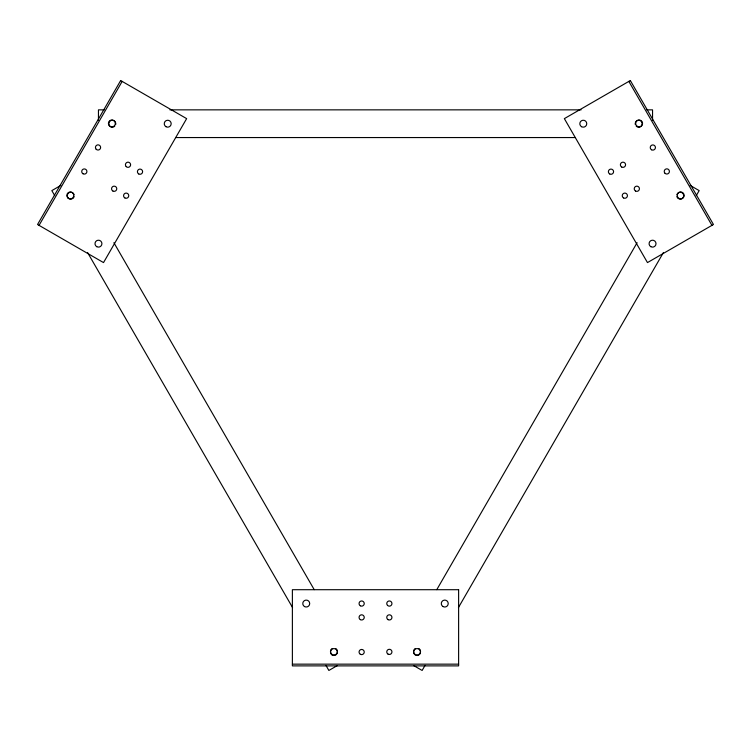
<?xml version="1.0" encoding="UTF-8"?>
<svg xmlns="http://www.w3.org/2000/svg" width="751" height="751" viewBox="0 0 751 751"><rect width="100%" height="100%" fill="white"/><g stroke="black" fill="none" stroke-linecap="round" stroke-linejoin="round"><path stroke-width="1.13" d="M39.052 225.356L122.16 81.408M436.791 589.648L637.101 242.704M425.057 665.386L422.128 670.455L413.566 665.517M458.439 607.559L663.443 252.496M696.243 195.682L699.172 190.613L690.169 185.413M60.831 185.413L51.828 190.613L54.757 195.682M337.434 665.517L328.872 670.455L325.943 665.386M104.314 109.853L98.456 109.853L98.456 120.244M169.914 109.853L581.086 109.853M646.686 109.853L652.544 109.853L652.544 120.244M175.772 137.555L575.228 137.555M292.383 664.156L458.617 664.156M628.84 81.408L711.948 225.356M113.899 242.704L314.209 589.648M87.557 252.496L292.561 607.559M74.096 196.574A3.464 3.464 0 0 1 72.49 198.677M71.655 199.024A3.464 3.464 0 0 1 67.412 196.574A3.464 3.464 0 0 1 69.862 192.34A3.464 3.464 0 0 1 74.096 194.781M335.678 648.535A3.464 3.464 0 0 1 336.598 653.764A3.464 3.464 0 0 1 331.294 653.764A3.464 3.464 0 0 1 332.214 648.535M115.654 122.807A3.464 3.464 0 0 1 115.654 124.6M114.762 126.149A3.464 3.464 0 0 1 109.655 125.933A3.464 3.464 0 0 1 110.322 120.864A3.464 3.464 0 0 1 115.307 121.972M635.693 121.972A3.464 3.464 0 0 1 640.678 120.864A3.464 3.464 0 0 1 641.345 125.933A3.464 3.464 0 0 1 636.238 126.149M635.346 124.6A3.464 3.464 0 0 1 635.346 122.807M418.786 648.535A3.464 3.464 0 0 1 419.706 653.764A3.464 3.464 0 0 1 414.402 653.764A3.464 3.464 0 0 1 415.322 648.535M676.904 194.781A3.464 3.464 0 0 1 681.138 192.34A3.464 3.464 0 0 1 683.588 196.574A3.464 3.464 0 0 1 679.345 199.024M678.51 198.677A3.464 3.464 0 0 1 676.904 196.574M120.667 80.545L37.55 224.493L103.525 262.587L186.642 118.63L120.667 80.545M630.333 80.545L564.358 118.63L647.475 262.587L713.45 224.493L630.333 80.545M458.617 589.704L292.383 589.704L292.383 665.884L458.617 665.884L458.617 589.704M96.729 246.666A3.464 3.464 0 0 0 101.92 243.662A3.464 3.464 0 0 0 96.729 240.667A3.464 3.464 0 0 0 96.729 246.666M304.512 606.555A3.464 3.464 0 0 0 309.703 603.551A3.464 3.464 0 0 0 304.512 600.556A3.464 3.464 0 0 0 304.512 606.555M138.719 173.941A2.6 2.6 0 0 0 142.615 171.688A2.6 2.6 0 0 0 138.719 169.435A2.6 2.6 0 0 0 138.719 173.941M124.863 197.926A2.6 2.6 0 0 0 128.759 195.682A2.6 2.6 0 0 0 124.863 193.429A2.6 2.6 0 0 0 124.863 197.926M126.187 166.6A2.6 2.6 0 0 0 130.524 165.436A2.6 2.6 0 0 0 127.351 162.254A2.6 2.6 0 0 0 126.187 166.6M112.866 191.007A2.6 2.6 0 0 0 116.762 188.754A2.6 2.6 0 0 0 112.866 186.501A2.6 2.6 0 0 0 112.866 191.007M96.194 149.28A2.6 2.6 0 0 0 100.54 148.116A2.6 2.6 0 0 0 97.358 144.943A2.6 2.6 0 0 0 96.194 149.28M83.014 173.763A2.6 2.6 0 0 0 86.909 171.519A2.6 2.6 0 0 0 83.014 169.266A2.6 2.6 0 0 0 83.014 173.763M165.99 126.703A3.464 3.464 0 0 0 171.181 123.699A3.464 3.464 0 0 0 165.99 120.704A3.464 3.464 0 0 0 165.99 126.703M109.43 125.905A3.464 3.464 0 0 0 115.222 124.347A3.464 3.464 0 0 0 110.988 120.113A3.464 3.464 0 0 0 109.43 125.905M67.872 197.879A3.464 3.464 0 0 0 73.673 196.33A3.464 3.464 0 0 0 69.43 192.087A3.464 3.464 0 0 0 67.872 197.879M581.546 126.703A3.464 3.464 0 0 0 586.747 123.699A3.464 3.464 0 0 0 581.546 120.704A3.464 3.464 0 0 0 581.546 126.703M623.537 197.926A2.6 2.6 0 0 0 627.432 195.682A2.6 2.6 0 0 0 623.537 193.429A2.6 2.6 0 0 0 623.537 197.926M609.69 173.941A2.6 2.6 0 0 0 613.586 171.688A2.6 2.6 0 0 0 609.69 169.435A2.6 2.6 0 0 0 609.69 173.941M635.534 191.007A2.6 2.6 0 0 0 639.43 188.754A2.6 2.6 0 0 0 635.534 186.501A2.6 2.6 0 0 0 635.534 191.007M621.678 167.013A2.6 2.6 0 0 0 625.574 164.76A2.6 2.6 0 0 0 621.678 162.516A2.6 2.6 0 0 0 621.678 167.013M664.992 173.274A2.6 2.6 0 0 0 669.329 172.11A2.6 2.6 0 0 0 666.156 168.928A2.6 2.6 0 0 0 664.992 173.274M651.539 149.778A2.6 2.6 0 0 0 655.435 147.525A2.6 2.6 0 0 0 651.539 145.272A2.6 2.6 0 0 0 651.539 149.778M650.807 246.666A3.464 3.464 0 0 0 656.008 243.662A3.464 3.464 0 0 0 650.807 240.667A3.464 3.464 0 0 0 650.807 246.666M678.942 198.433A3.464 3.464 0 0 0 684.142 195.429A3.464 3.464 0 0 0 678.942 192.434A3.464 3.464 0 0 0 678.942 198.433M636.67 125.905A3.464 3.464 0 0 0 642.462 124.347A3.464 3.464 0 0 0 638.219 120.113A3.464 3.464 0 0 0 636.67 125.905M443.024 606.555A3.464 3.464 0 0 0 448.225 603.551A3.464 3.464 0 0 0 443.024 600.556A3.464 3.464 0 0 0 443.024 606.555M360.349 605.804A2.6 2.6 0 0 0 364.244 603.551A2.6 2.6 0 0 0 360.349 601.307A2.6 2.6 0 0 0 360.349 605.804M387.516 605.39A2.6 2.6 0 0 0 391.862 604.226A2.6 2.6 0 0 0 388.68 601.044A2.6 2.6 0 0 0 387.516 605.39M360.349 619.65A2.6 2.6 0 0 0 364.244 617.406A2.6 2.6 0 0 0 360.349 615.153A2.6 2.6 0 0 0 360.349 619.65M388.051 619.65A2.6 2.6 0 0 0 391.947 617.406A2.6 2.6 0 0 0 388.051 615.153A2.6 2.6 0 0 0 388.051 619.65M360.349 654.281A2.6 2.6 0 0 0 364.244 652.037A2.6 2.6 0 0 0 360.349 649.784A2.6 2.6 0 0 0 360.349 654.281M388.051 654.13A2.6 2.6 0 0 0 391.947 651.877A2.6 2.6 0 0 0 388.051 649.634A2.6 2.6 0 0 0 388.051 654.13M332.214 655.032A3.464 3.464 0 0 0 337.406 652.037A3.464 3.464 0 0 0 332.214 649.033A3.464 3.464 0 0 0 332.214 655.032M414.608 654.487A3.464 3.464 0 0 0 420.4 652.929A3.464 3.464 0 0 0 416.157 648.686A3.464 3.464 0 0 0 414.608 654.487"/></g></svg>
